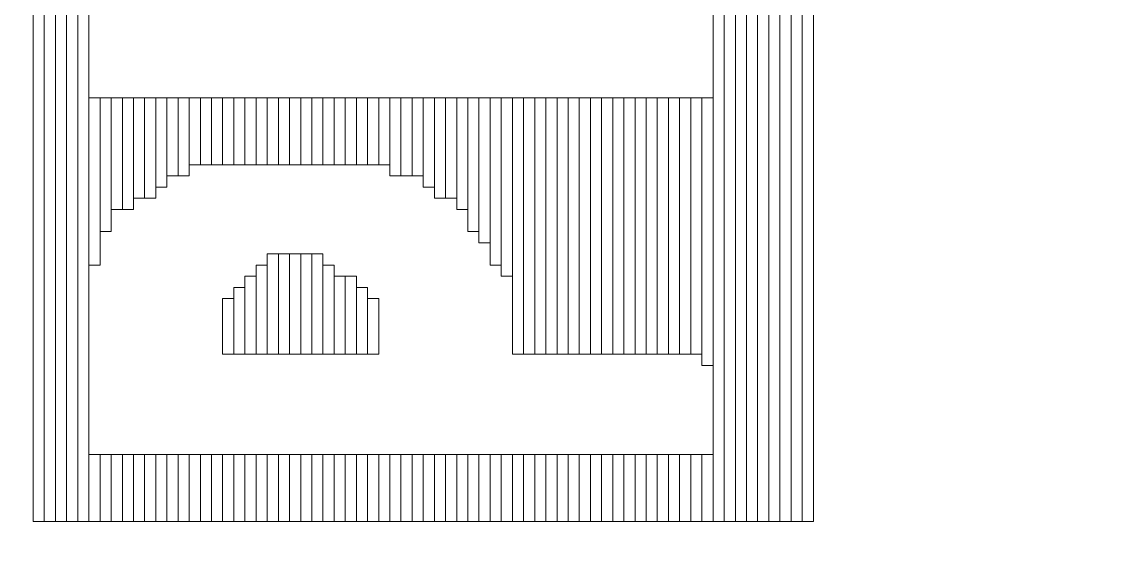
# Model space of a CAD drawing. Header units: millimetres. Extents: x -86 to 67, y -55 to 52.
# Drawn here: x 7.593 to 10.098, y -51.876 to -50.664 of the extents above; entities that cross this region are included whole.
import ezdxf

# ---------------------------------------------------------------- set-up
doc = ezdxf.new("R2010")
doc.units = ezdxf.units.MM
doc.header["$MEASUREMENT"] = 0
doc.layers.add('BG_OUTLINE', color=7, linetype='Continuous')
doc.layers.add('MA_PEN3', color=7, linetype='Continuous')

msp = doc.modelspace()

# ---------------------------------------------------------------- linework, layer by layer
at = {"layer": 'BG_OUTLINE', "color": 3, "lineweight": 9}
msp.add_open_spline([(-60.0926, 34.7331), (-60.0926, 34.7331), (63.7724, 34.7331), (63.7724, 34.7331), (63.7724, 34.7331), (64.585, 34.7336), (65.3646, 34.4113), (65.9396, 33.837), (65.9396, 33.837), (66.5146, 33.2627), (66.8379, 32.4797), (66.8384, 31.667), (66.8384, 31.667), (66.8384, 31.667), (66.8412, -52.28), (66.8412, -52.28), (66.8412, -52.28), (66.8412, -52.28), (66.8384, -52.1933), (66.8384, -52.1933), (66.8384, -52.1933), (66.8389, -53.006), (66.5166, -53.7856), (65.9424, -54.3606), (65.9424, -54.3606), (65.3681, -54.9356), (64.585, -55.2589), (63.7724, -55.2594), (63.7724, -55.2594), (63.7724, -55.2594), (-60.1869, -55.2594), (-60.1869, -55.2594), (-60.1869, -55.2594), (-60.1869, -55.2594), (-60.0853, -55.2518), (-60.0853, -55.2518), (-60.0853, -55.2518), (-60.8979, -55.2523), (-61.6775, -54.9299), (-62.2525, -54.3557), (-62.2525, -54.3557), (-62.8275, -53.7814), (-63.1508, -52.9984), (-63.1513, -52.1857), (-63.1513, -52.1857), (-63.1513, -52.1857), (-63.1587, 31.667), (-63.1587, 31.667), (-63.1587, 31.667), (-63.1592, 32.4797), (-62.8369, 33.2593), (-62.2626, 33.8343), (-62.2626, 33.8343), (-61.6883, 34.4093), (-60.9053, 34.7326), (-60.0926, 34.7331)], degree=3, knots=[0, 0, 0, 0, 0.071429, 0.071429, 0.071429, 0.071429, 0.142857, 0.142857, 0.142857, 0.142857, 0.214286, 0.214286, 0.214286, 0.214286, 0.285714, 0.285714, 0.285714, 0.285714, 0.357143, 0.357143, 0.357143, 0.357143, 0.428571, 0.428571, 0.428571, 0.428571, 0.5, 0.5, 0.5, 0.5, 0.571429, 0.571429, 0.571429, 0.571429, 0.642857, 0.642857, 0.642857, 0.642857, 0.714286, 0.714286, 0.714286, 0.714286, 0.785714, 0.785714, 0.785714, 0.785714, 0.857143, 0.857143, 0.857143, 0.857143, 0.928571, 0.928571, 0.928571, 0.928571, 1, 1, 1, 1], dxfattribs=at)
at = {"layer": 'MA_PEN3', "color": 5, "lineweight": 9}
for points in [[(7.6438, -51.8024), (7.6438, -51.8024), (7.6184, -51.8024), (7.6184, -51.8024), (7.6184, -51.8024), (7.6184, -51.8024), (7.6184, -46.7478), (7.6184, -46.7478), (7.6184, -46.7478), (7.6184, -46.7478), (7.6438, -46.7478), (7.6438, -46.7478), (7.6438, -46.7478), (7.6438, -46.7478), (7.6438, -51.8024), (7.6438, -51.8024)], [(7.6692, -51.8024), (7.6692, -51.8024), (7.6438, -51.8024), (7.6438, -51.8024), (7.6438, -51.8024), (7.6438, -51.8024), (7.6438, -46.7478), (7.6438, -46.7478), (7.6438, -46.7478), (7.6438, -46.7478), (7.6692, -46.7478), (7.6692, -46.7478), (7.6692, -46.7478), (7.6692, -46.7478), (7.6692, -51.8024), (7.6692, -51.8024)], [(7.6946, -51.8024), (7.6946, -51.8024), (7.6692, -51.8024), (7.6692, -51.8024), (7.6692, -51.8024), (7.6692, -51.8024), (7.6692, -46.7478), (7.6692, -46.7478), (7.6692, -46.7478), (7.6692, -46.7478), (7.6946, -46.7478), (7.6946, -46.7478), (7.6946, -46.7478), (7.6946, -46.7478), (7.6946, -51.8024), (7.6946, -51.8024)], [(7.72, -51.8024), (7.72, -51.8024), (7.6946, -51.8024), (7.6946, -51.8024), (7.6946, -51.8024), (7.6946, -51.8024), (7.6946, -46.7478), (7.6946, -46.7478), (7.6946, -46.7478), (7.6946, -46.7478), (7.72, -46.7478), (7.72, -46.7478), (7.72, -46.7478), (7.72, -46.7478), (7.72, -51.8024), (7.72, -51.8024)], [(9.1932, -51.8024), (9.1932, -51.8024), (9.1678, -51.8024), (9.1678, -51.8024), (9.1678, -51.8024), (9.1678, -51.8024), (9.1678, -46.7478), (9.1678, -46.7478), (9.1678, -46.7478), (9.1678, -46.7478), (9.1932, -46.7478), (9.1932, -46.7478), (9.1932, -46.7478), (9.1932, -46.7478), (9.1932, -51.8024), (9.1932, -51.8024)], [(9.2186, -51.8024), (9.2186, -51.8024), (9.1932, -51.8024), (9.1932, -51.8024), (9.1932, -51.8024), (9.1932, -51.8024), (9.1932, -46.7478), (9.1932, -46.7478), (9.1932, -46.7478), (9.1932, -46.7478), (9.2186, -46.7478), (9.2186, -46.7478), (9.2186, -46.7478), (9.2186, -46.7478), (9.2186, -51.8024), (9.2186, -51.8024)], [(9.244, -51.8024), (9.244, -51.8024), (9.2186, -51.8024), (9.2186, -51.8024), (9.2186, -51.8024), (9.2186, -51.8024), (9.2186, -46.7478), (9.2186, -46.7478), (9.2186, -46.7478), (9.2186, -46.7478), (9.244, -46.7478), (9.244, -46.7478), (9.244, -46.7478), (9.244, -46.7478), (9.244, -51.8024), (9.244, -51.8024)], [(9.2694, -51.8024), (9.2694, -51.8024), (9.244, -51.8024), (9.244, -51.8024), (9.244, -51.8024), (9.244, -51.8024), (9.244, -46.7478), (9.244, -46.7478), (9.244, -46.7478), (9.244, -46.7478), (9.2694, -46.7478), (9.2694, -46.7478), (9.2694, -46.7478), (9.2694, -46.7478), (9.2694, -51.8024), (9.2694, -51.8024)], [(9.2948, -51.8024), (9.2948, -51.8024), (9.2694, -51.8024), (9.2694, -51.8024), (9.2694, -51.8024), (9.2694, -51.8024), (9.2694, -46.7478), (9.2694, -46.7478), (9.2694, -46.7478), (9.2694, -46.7478), (9.2948, -46.7478), (9.2948, -46.7478), (9.2948, -46.7478), (9.2948, -46.7478), (9.2948, -51.8024), (9.2948, -51.8024)], [(9.3202, -51.8024), (9.3202, -51.8024), (9.2948, -51.8024), (9.2948, -51.8024), (9.2948, -51.8024), (9.2948, -51.8024), (9.2948, -46.7478), (9.2948, -46.7478), (9.2948, -46.7478), (9.2948, -46.7478), (9.3202, -46.7478), (9.3202, -46.7478), (9.3202, -46.7478), (9.3202, -46.7478), (9.3202, -51.8024), (9.3202, -51.8024)], [(9.3456, -51.8024), (9.3456, -51.8024), (9.3202, -51.8024), (9.3202, -51.8024), (9.3202, -51.8024), (9.3202, -51.8024), (9.3202, -46.7478), (9.3202, -46.7478), (9.3202, -46.7478), (9.3202, -46.7478), (9.3456, -46.7478), (9.3456, -46.7478), (9.3456, -46.7478), (9.3456, -46.7478), (9.3456, -51.8024), (9.3456, -51.8024)], [(9.371, -51.8024), (9.371, -51.8024), (9.3456, -51.8024), (9.3456, -51.8024), (9.3456, -51.8024), (9.3456, -51.8024), (9.3456, -46.7478), (9.3456, -46.7478), (9.3456, -46.7478), (9.3456, -46.7478), (9.371, -46.7478), (9.371, -46.7478), (9.371, -46.7478), (9.371, -46.7478), (9.371, -51.8024), (9.371, -51.8024)], [(9.3964, -51.8024), (9.3964, -51.8024), (9.371, -51.8024), (9.371, -51.8024), (9.371, -51.8024), (9.371, -51.8024), (9.371, -46.7478), (9.371, -46.7478), (9.371, -46.7478), (9.371, -46.7478), (9.3964, -46.7478), (9.3964, -46.7478), (9.3964, -46.7478), (9.3964, -46.7478), (9.3964, -51.8024), (9.3964, -51.8024)], [(7.7454, -51.8024), (7.7454, -51.8024), (7.72, -51.8024), (7.72, -51.8024), (7.72, -51.8024), (7.72, -51.8024), (7.72, -47.3066), (7.72, -47.3066), (7.72, -47.3066), (7.72, -47.3066), (7.7454, -47.3066), (7.7454, -47.3066), (7.7454, -47.3066), (7.7454, -47.3066), (7.7454, -51.8024), (7.7454, -51.8024)], [(7.7708, -51.2182), (7.7708, -51.2182), (7.7454, -51.2182), (7.7454, -51.2182), (7.7454, -51.2182), (7.7454, -51.2182), (7.7454, -50.8372), (7.7454, -50.8372), (7.7454, -50.8372), (7.7454, -50.8372), (7.7708, -50.8372), (7.7708, -50.8372), (7.7708, -50.8372), (7.7708, -50.8372), (7.7708, -51.2182), (7.7708, -51.2182)], [(7.7962, -51.142), (7.7962, -51.142), (7.7708, -51.142), (7.7708, -51.142), (7.7708, -51.142), (7.7708, -51.142), (7.7708, -50.8372), (7.7708, -50.8372), (7.7708, -50.8372), (7.7708, -50.8372), (7.7962, -50.8372), (7.7962, -50.8372), (7.7962, -50.8372), (7.7962, -50.8372), (7.7962, -51.142), (7.7962, -51.142)], [(7.8216, -51.0912), (7.8216, -51.0912), (7.7962, -51.0912), (7.7962, -51.0912), (7.7962, -51.0912), (7.7962, -51.0912), (7.7962, -50.8372), (7.7962, -50.8372), (7.7962, -50.8372), (7.7962, -50.8372), (7.8216, -50.8372), (7.8216, -50.8372), (7.8216, -50.8372), (7.8216, -50.8372), (7.8216, -51.0912), (7.8216, -51.0912)], [(7.847, -51.0912), (7.847, -51.0912), (7.8216, -51.0912), (7.8216, -51.0912), (7.8216, -51.0912), (7.8216, -51.0912), (7.8216, -50.8372), (7.8216, -50.8372), (7.8216, -50.8372), (7.8216, -50.8372), (7.847, -50.8372), (7.847, -50.8372), (7.847, -50.8372), (7.847, -50.8372), (7.847, -51.0912), (7.847, -51.0912)], [(7.8724, -51.0658), (7.8724, -51.0658), (7.847, -51.0658), (7.847, -51.0658), (7.847, -51.0658), (7.847, -51.0658), (7.847, -50.8372), (7.847, -50.8372), (7.847, -50.8372), (7.847, -50.8372), (7.8724, -50.8372), (7.8724, -50.8372), (7.8724, -50.8372), (7.8724, -50.8372), (7.8724, -51.0658), (7.8724, -51.0658)], [(7.8978, -51.0658), (7.8978, -51.0658), (7.8724, -51.0658), (7.8724, -51.0658), (7.8724, -51.0658), (7.8724, -51.0658), (7.8724, -50.8372), (7.8724, -50.8372), (7.8724, -50.8372), (7.8724, -50.8372), (7.8978, -50.8372), (7.8978, -50.8372), (7.8978, -50.8372), (7.8978, -50.8372), (7.8978, -51.0658), (7.8978, -51.0658)], [(7.9232, -51.0404), (7.9232, -51.0404), (7.8978, -51.0404), (7.8978, -51.0404), (7.8978, -51.0404), (7.8978, -51.0404), (7.8978, -50.8372), (7.8978, -50.8372), (7.8978, -50.8372), (7.8978, -50.8372), (7.9232, -50.8372), (7.9232, -50.8372), (7.9232, -50.8372), (7.9232, -50.8372), (7.9232, -51.0404), (7.9232, -51.0404)], [(7.9486, -51.015), (7.9486, -51.015), (7.9232, -51.015), (7.9232, -51.015), (7.9232, -51.015), (7.9232, -51.015), (7.9232, -50.8372), (7.9232, -50.8372), (7.9232, -50.8372), (7.9232, -50.8372), (7.9486, -50.8372), (7.9486, -50.8372), (7.9486, -50.8372), (7.9486, -50.8372), (7.9486, -51.015), (7.9486, -51.015)], [(7.974, -51.015), (7.974, -51.015), (7.9486, -51.015), (7.9486, -51.015), (7.9486, -51.015), (7.9486, -51.015), (7.9486, -50.8372), (7.9486, -50.8372), (7.9486, -50.8372), (7.9486, -50.8372), (7.974, -50.8372), (7.974, -50.8372), (7.974, -50.8372), (7.974, -50.8372), (7.974, -51.015), (7.974, -51.015)], [(7.9994, -50.9896), (7.9994, -50.9896), (7.974, -50.9896), (7.974, -50.9896), (7.974, -50.9896), (7.974, -50.9896), (7.974, -50.8372), (7.974, -50.8372), (7.974, -50.8372), (7.974, -50.8372), (7.9994, -50.8372), (7.9994, -50.8372), (7.9994, -50.8372), (7.9994, -50.8372), (7.9994, -50.9896), (7.9994, -50.9896)], [(8.0248, -50.9896), (8.0248, -50.9896), (7.9994, -50.9896), (7.9994, -50.9896), (7.9994, -50.9896), (7.9994, -50.9896), (7.9994, -50.8372), (7.9994, -50.8372), (7.9994, -50.8372), (7.9994, -50.8372), (8.0248, -50.8372), (8.0248, -50.8372), (8.0248, -50.8372), (8.0248, -50.8372), (8.0248, -50.9896), (8.0248, -50.9896)], [(8.0502, -50.9896), (8.0502, -50.9896), (8.0248, -50.9896), (8.0248, -50.9896), (8.0248, -50.9896), (8.0248, -50.9896), (8.0248, -50.8372), (8.0248, -50.8372), (8.0248, -50.8372), (8.0248, -50.8372), (8.0502, -50.8372), (8.0502, -50.8372), (8.0502, -50.8372), (8.0502, -50.8372), (8.0502, -50.9896), (8.0502, -50.9896)], [(8.0756, -50.9896), (8.0756, -50.9896), (8.0502, -50.9896), (8.0502, -50.9896), (8.0502, -50.9896), (8.0502, -50.9896), (8.0502, -50.8372), (8.0502, -50.8372), (8.0502, -50.8372), (8.0502, -50.8372), (8.0756, -50.8372), (8.0756, -50.8372), (8.0756, -50.8372), (8.0756, -50.8372), (8.0756, -50.9896), (8.0756, -50.9896)], [(8.101, -50.9896), (8.101, -50.9896), (8.0756, -50.9896), (8.0756, -50.9896), (8.0756, -50.9896), (8.0756, -50.9896), (8.0756, -50.8372), (8.0756, -50.8372), (8.0756, -50.8372), (8.0756, -50.8372), (8.101, -50.8372), (8.101, -50.8372), (8.101, -50.8372), (8.101, -50.8372), (8.101, -50.9896), (8.101, -50.9896)], [(8.1264, -50.9896), (8.1264, -50.9896), (8.101, -50.9896), (8.101, -50.9896), (8.101, -50.9896), (8.101, -50.9896), (8.101, -50.8372), (8.101, -50.8372), (8.101, -50.8372), (8.101, -50.8372), (8.1264, -50.8372), (8.1264, -50.8372), (8.1264, -50.8372), (8.1264, -50.8372), (8.1264, -50.9896), (8.1264, -50.9896)], [(8.1518, -50.9896), (8.1518, -50.9896), (8.1264, -50.9896), (8.1264, -50.9896), (8.1264, -50.9896), (8.1264, -50.9896), (8.1264, -50.8372), (8.1264, -50.8372), (8.1264, -50.8372), (8.1264, -50.8372), (8.1518, -50.8372), (8.1518, -50.8372), (8.1518, -50.8372), (8.1518, -50.8372), (8.1518, -50.9896), (8.1518, -50.9896)], [(8.1772, -50.9896), (8.1772, -50.9896), (8.1518, -50.9896), (8.1518, -50.9896), (8.1518, -50.9896), (8.1518, -50.9896), (8.1518, -50.8372), (8.1518, -50.8372), (8.1518, -50.8372), (8.1518, -50.8372), (8.1772, -50.8372), (8.1772, -50.8372), (8.1772, -50.8372), (8.1772, -50.8372), (8.1772, -50.9896), (8.1772, -50.9896)], [(8.2026, -50.9896), (8.2026, -50.9896), (8.1772, -50.9896), (8.1772, -50.9896), (8.1772, -50.9896), (8.1772, -50.9896), (8.1772, -50.8372), (8.1772, -50.8372), (8.1772, -50.8372), (8.1772, -50.8372), (8.2026, -50.8372), (8.2026, -50.8372), (8.2026, -50.8372), (8.2026, -50.8372), (8.2026, -50.9896), (8.2026, -50.9896)], [(8.228, -50.9896), (8.228, -50.9896), (8.2026, -50.9896), (8.2026, -50.9896), (8.2026, -50.9896), (8.2026, -50.9896), (8.2026, -50.8372), (8.2026, -50.8372), (8.2026, -50.8372), (8.2026, -50.8372), (8.228, -50.8372), (8.228, -50.8372), (8.228, -50.8372), (8.228, -50.8372), (8.228, -50.9896), (8.228, -50.9896)], [(8.2534, -50.9896), (8.2534, -50.9896), (8.228, -50.9896), (8.228, -50.9896), (8.228, -50.9896), (8.228, -50.9896), (8.228, -50.8372), (8.228, -50.8372), (8.228, -50.8372), (8.228, -50.8372), (8.2534, -50.8372), (8.2534, -50.8372), (8.2534, -50.8372), (8.2534, -50.8372), (8.2534, -50.9896), (8.2534, -50.9896)], [(8.2788, -50.9896), (8.2788, -50.9896), (8.2534, -50.9896), (8.2534, -50.9896), (8.2534, -50.9896), (8.2534, -50.9896), (8.2534, -50.8372), (8.2534, -50.8372), (8.2534, -50.8372), (8.2534, -50.8372), (8.2788, -50.8372), (8.2788, -50.8372), (8.2788, -50.8372), (8.2788, -50.8372), (8.2788, -50.9896), (8.2788, -50.9896)], [(8.3042, -50.9896), (8.3042, -50.9896), (8.2788, -50.9896), (8.2788, -50.9896), (8.2788, -50.9896), (8.2788, -50.9896), (8.2788, -50.8372), (8.2788, -50.8372), (8.2788, -50.8372), (8.2788, -50.8372), (8.3042, -50.8372), (8.3042, -50.8372), (8.3042, -50.8372), (8.3042, -50.8372), (8.3042, -50.9896), (8.3042, -50.9896)], [(8.3296, -50.9896), (8.3296, -50.9896), (8.3042, -50.9896), (8.3042, -50.9896), (8.3042, -50.9896), (8.3042, -50.9896), (8.3042, -50.8372), (8.3042, -50.8372), (8.3042, -50.8372), (8.3042, -50.8372), (8.3296, -50.8372), (8.3296, -50.8372), (8.3296, -50.8372), (8.3296, -50.8372), (8.3296, -50.9896), (8.3296, -50.9896)], [(8.355, -50.9896), (8.355, -50.9896), (8.3296, -50.9896), (8.3296, -50.9896), (8.3296, -50.9896), (8.3296, -50.9896), (8.3296, -50.8372), (8.3296, -50.8372), (8.3296, -50.8372), (8.3296, -50.8372), (8.355, -50.8372), (8.355, -50.8372), (8.355, -50.8372), (8.355, -50.8372), (8.355, -50.9896), (8.355, -50.9896)], [(8.3804, -50.9896), (8.3804, -50.9896), (8.355, -50.9896), (8.355, -50.9896), (8.355, -50.9896), (8.355, -50.9896), (8.355, -50.8372), (8.355, -50.8372), (8.355, -50.8372), (8.355, -50.8372), (8.3804, -50.8372), (8.3804, -50.8372), (8.3804, -50.8372), (8.3804, -50.8372), (8.3804, -50.9896), (8.3804, -50.9896)], [(8.4058, -50.9896), (8.4058, -50.9896), (8.3804, -50.9896), (8.3804, -50.9896), (8.3804, -50.9896), (8.3804, -50.9896), (8.3804, -50.8372), (8.3804, -50.8372), (8.3804, -50.8372), (8.3804, -50.8372), (8.4058, -50.8372), (8.4058, -50.8372), (8.4058, -50.8372), (8.4058, -50.8372), (8.4058, -50.9896), (8.4058, -50.9896)], [(8.4312, -50.9896), (8.4312, -50.9896), (8.4058, -50.9896), (8.4058, -50.9896), (8.4058, -50.9896), (8.4058, -50.9896), (8.4058, -50.8372), (8.4058, -50.8372), (8.4058, -50.8372), (8.4058, -50.8372), (8.4312, -50.8372), (8.4312, -50.8372), (8.4312, -50.8372), (8.4312, -50.8372), (8.4312, -50.9896), (8.4312, -50.9896)], [(8.4566, -51.015), (8.4566, -51.015), (8.4312, -51.015), (8.4312, -51.015), (8.4312, -51.015), (8.4312, -51.015), (8.4312, -50.8372), (8.4312, -50.8372), (8.4312, -50.8372), (8.4312, -50.8372), (8.4566, -50.8372), (8.4566, -50.8372), (8.4566, -50.8372), (8.4566, -50.8372), (8.4566, -51.015), (8.4566, -51.015)], [(8.482, -51.015), (8.482, -51.015), (8.4566, -51.015), (8.4566, -51.015), (8.4566, -51.015), (8.4566, -51.015), (8.4566, -50.8372), (8.4566, -50.8372), (8.4566, -50.8372), (8.4566, -50.8372), (8.482, -50.8372), (8.482, -50.8372), (8.482, -50.8372), (8.482, -50.8372), (8.482, -51.015), (8.482, -51.015)], [(8.5074, -51.015), (8.5074, -51.015), (8.482, -51.015), (8.482, -51.015), (8.482, -51.015), (8.482, -51.015), (8.482, -50.8372), (8.482, -50.8372), (8.482, -50.8372), (8.482, -50.8372), (8.5074, -50.8372), (8.5074, -50.8372), (8.5074, -50.8372), (8.5074, -50.8372), (8.5074, -51.015), (8.5074, -51.015)], [(8.5328, -51.0404), (8.5328, -51.0404), (8.5074, -51.0404), (8.5074, -51.0404), (8.5074, -51.0404), (8.5074, -51.0404), (8.5074, -50.8372), (8.5074, -50.8372), (8.5074, -50.8372), (8.5074, -50.8372), (8.5328, -50.8372), (8.5328, -50.8372), (8.5328, -50.8372), (8.5328, -50.8372), (8.5328, -51.0404), (8.5328, -51.0404)], [(8.5582, -51.0658), (8.5582, -51.0658), (8.5328, -51.0658), (8.5328, -51.0658), (8.5328, -51.0658), (8.5328, -51.0658), (8.5328, -50.8372), (8.5328, -50.8372), (8.5328, -50.8372), (8.5328, -50.8372), (8.5582, -50.8372), (8.5582, -50.8372), (8.5582, -50.8372), (8.5582, -50.8372), (8.5582, -51.0658), (8.5582, -51.0658)], [(8.5836, -51.0658), (8.5836, -51.0658), (8.5582, -51.0658), (8.5582, -51.0658), (8.5582, -51.0658), (8.5582, -51.0658), (8.5582, -50.8372), (8.5582, -50.8372), (8.5582, -50.8372), (8.5582, -50.8372), (8.5836, -50.8372), (8.5836, -50.8372), (8.5836, -50.8372), (8.5836, -50.8372), (8.5836, -51.0658), (8.5836, -51.0658)], [(8.609, -51.0912), (8.609, -51.0912), (8.5836, -51.0912), (8.5836, -51.0912), (8.5836, -51.0912), (8.5836, -51.0912), (8.5836, -50.8372), (8.5836, -50.8372), (8.5836, -50.8372), (8.5836, -50.8372), (8.609, -50.8372), (8.609, -50.8372), (8.609, -50.8372), (8.609, -50.8372), (8.609, -51.0912), (8.609, -51.0912)], [(8.6344, -51.142), (8.6344, -51.142), (8.609, -51.142), (8.609, -51.142), (8.609, -51.142), (8.609, -51.142), (8.609, -50.8372), (8.609, -50.8372), (8.609, -50.8372), (8.609, -50.8372), (8.6344, -50.8372), (8.6344, -50.8372), (8.6344, -50.8372), (8.6344, -50.8372), (8.6344, -51.142), (8.6344, -51.142)], [(8.6598, -51.1674), (8.6598, -51.1674), (8.6344, -51.1674), (8.6344, -51.1674), (8.6344, -51.1674), (8.6344, -51.1674), (8.6344, -50.8372), (8.6344, -50.8372), (8.6344, -50.8372), (8.6344, -50.8372), (8.6598, -50.8372), (8.6598, -50.8372), (8.6598, -50.8372), (8.6598, -50.8372), (8.6598, -51.1674), (8.6598, -51.1674)], [(8.6852, -51.2182), (8.6852, -51.2182), (8.6598, -51.2182), (8.6598, -51.2182), (8.6598, -51.2182), (8.6598, -51.2182), (8.6598, -50.8372), (8.6598, -50.8372), (8.6598, -50.8372), (8.6598, -50.8372), (8.6852, -50.8372), (8.6852, -50.8372), (8.6852, -50.8372), (8.6852, -50.8372), (8.6852, -51.2182), (8.6852, -51.2182)], [(8.7106, -51.2436), (8.7106, -51.2436), (8.6852, -51.2436), (8.6852, -51.2436), (8.6852, -51.2436), (8.6852, -51.2436), (8.6852, -50.8372), (8.6852, -50.8372), (8.6852, -50.8372), (8.6852, -50.8372), (8.7106, -50.8372), (8.7106, -50.8372), (8.7106, -50.8372), (8.7106, -50.8372), (8.7106, -51.2436), (8.7106, -51.2436)], [(8.736, -51.4214), (8.736, -51.4214), (8.7106, -51.4214), (8.7106, -51.4214), (8.7106, -51.4214), (8.7106, -51.4214), (8.7106, -50.8372), (8.7106, -50.8372), (8.7106, -50.8372), (8.7106, -50.8372), (8.736, -50.8372), (8.736, -50.8372), (8.736, -50.8372), (8.736, -50.8372), (8.736, -51.4214), (8.736, -51.4214)], [(8.7614, -51.4214), (8.7614, -51.4214), (8.736, -51.4214), (8.736, -51.4214), (8.736, -51.4214), (8.736, -51.4214), (8.736, -50.8372), (8.736, -50.8372), (8.736, -50.8372), (8.736, -50.8372), (8.7614, -50.8372), (8.7614, -50.8372), (8.7614, -50.8372), (8.7614, -50.8372), (8.7614, -51.4214), (8.7614, -51.4214)], [(8.7868, -51.4214), (8.7868, -51.4214), (8.7614, -51.4214), (8.7614, -51.4214), (8.7614, -51.4214), (8.7614, -51.4214), (8.7614, -50.8372), (8.7614, -50.8372), (8.7614, -50.8372), (8.7614, -50.8372), (8.7868, -50.8372), (8.7868, -50.8372), (8.7868, -50.8372), (8.7868, -50.8372), (8.7868, -51.4214), (8.7868, -51.4214)], [(8.8122, -51.4214), (8.8122, -51.4214), (8.7868, -51.4214), (8.7868, -51.4214), (8.7868, -51.4214), (8.7868, -51.4214), (8.7868, -50.8372), (8.7868, -50.8372), (8.7868, -50.8372), (8.7868, -50.8372), (8.8122, -50.8372), (8.8122, -50.8372), (8.8122, -50.8372), (8.8122, -50.8372), (8.8122, -51.4214), (8.8122, -51.4214)], [(8.8376, -51.4214), (8.8376, -51.4214), (8.8122, -51.4214), (8.8122, -51.4214), (8.8122, -51.4214), (8.8122, -51.4214), (8.8122, -50.8372), (8.8122, -50.8372), (8.8122, -50.8372), (8.8122, -50.8372), (8.8376, -50.8372), (8.8376, -50.8372), (8.8376, -50.8372), (8.8376, -50.8372), (8.8376, -51.4214), (8.8376, -51.4214)], [(8.863, -51.4214), (8.863, -51.4214), (8.8376, -51.4214), (8.8376, -51.4214), (8.8376, -51.4214), (8.8376, -51.4214), (8.8376, -50.8372), (8.8376, -50.8372), (8.8376, -50.8372), (8.8376, -50.8372), (8.863, -50.8372), (8.863, -50.8372), (8.863, -50.8372), (8.863, -50.8372), (8.863, -51.4214), (8.863, -51.4214)], [(8.8884, -51.4214), (8.8884, -51.4214), (8.863, -51.4214), (8.863, -51.4214), (8.863, -51.4214), (8.863, -51.4214), (8.863, -50.8372), (8.863, -50.8372), (8.863, -50.8372), (8.863, -50.8372), (8.8884, -50.8372), (8.8884, -50.8372), (8.8884, -50.8372), (8.8884, -50.8372), (8.8884, -51.4214), (8.8884, -51.4214)], [(8.9138, -51.4214), (8.9138, -51.4214), (8.8884, -51.4214), (8.8884, -51.4214), (8.8884, -51.4214), (8.8884, -51.4214), (8.8884, -50.8372), (8.8884, -50.8372), (8.8884, -50.8372), (8.8884, -50.8372), (8.9138, -50.8372), (8.9138, -50.8372), (8.9138, -50.8372), (8.9138, -50.8372), (8.9138, -51.4214), (8.9138, -51.4214)], [(8.9392, -51.4214), (8.9392, -51.4214), (8.9138, -51.4214), (8.9138, -51.4214), (8.9138, -51.4214), (8.9138, -51.4214), (8.9138, -50.8372), (8.9138, -50.8372), (8.9138, -50.8372), (8.9138, -50.8372), (8.9392, -50.8372), (8.9392, -50.8372), (8.9392, -50.8372), (8.9392, -50.8372), (8.9392, -51.4214), (8.9392, -51.4214)], [(8.9646, -51.4214), (8.9646, -51.4214), (8.9392, -51.4214), (8.9392, -51.4214), (8.9392, -51.4214), (8.9392, -51.4214), (8.9392, -50.8372), (8.9392, -50.8372), (8.9392, -50.8372), (8.9392, -50.8372), (8.9646, -50.8372), (8.9646, -50.8372), (8.9646, -50.8372), (8.9646, -50.8372), (8.9646, -51.4214), (8.9646, -51.4214)], [(8.99, -51.4214), (8.99, -51.4214), (8.9646, -51.4214), (8.9646, -51.4214), (8.9646, -51.4214), (8.9646, -51.4214), (8.9646, -50.8372), (8.9646, -50.8372), (8.9646, -50.8372), (8.9646, -50.8372), (8.99, -50.8372), (8.99, -50.8372), (8.99, -50.8372), (8.99, -50.8372), (8.99, -51.4214), (8.99, -51.4214)], [(9.0154, -51.4214), (9.0154, -51.4214), (8.99, -51.4214), (8.99, -51.4214), (8.99, -51.4214), (8.99, -51.4214), (8.99, -50.8372), (8.99, -50.8372), (8.99, -50.8372), (8.99, -50.8372), (9.0154, -50.8372), (9.0154, -50.8372), (9.0154, -50.8372), (9.0154, -50.8372), (9.0154, -51.4214), (9.0154, -51.4214)], [(9.0408, -51.4214), (9.0408, -51.4214), (9.0154, -51.4214), (9.0154, -51.4214), (9.0154, -51.4214), (9.0154, -51.4214), (9.0154, -50.8372), (9.0154, -50.8372), (9.0154, -50.8372), (9.0154, -50.8372), (9.0408, -50.8372), (9.0408, -50.8372), (9.0408, -50.8372), (9.0408, -50.8372), (9.0408, -51.4214), (9.0408, -51.4214)], [(9.0662, -51.4214), (9.0662, -51.4214), (9.0408, -51.4214), (9.0408, -51.4214), (9.0408, -51.4214), (9.0408, -51.4214), (9.0408, -50.8372), (9.0408, -50.8372), (9.0408, -50.8372), (9.0408, -50.8372), (9.0662, -50.8372), (9.0662, -50.8372), (9.0662, -50.8372), (9.0662, -50.8372), (9.0662, -51.4214), (9.0662, -51.4214)], [(9.0916, -51.4214), (9.0916, -51.4214), (9.0662, -51.4214), (9.0662, -51.4214), (9.0662, -51.4214), (9.0662, -51.4214), (9.0662, -50.8372), (9.0662, -50.8372), (9.0662, -50.8372), (9.0662, -50.8372), (9.0916, -50.8372), (9.0916, -50.8372), (9.0916, -50.8372), (9.0916, -50.8372), (9.0916, -51.4214), (9.0916, -51.4214)], [(9.117, -51.4214), (9.117, -51.4214), (9.0916, -51.4214), (9.0916, -51.4214), (9.0916, -51.4214), (9.0916, -51.4214), (9.0916, -50.8372), (9.0916, -50.8372), (9.0916, -50.8372), (9.0916, -50.8372), (9.117, -50.8372), (9.117, -50.8372), (9.117, -50.8372), (9.117, -50.8372), (9.117, -51.4214), (9.117, -51.4214)], [(9.1424, -51.4214), (9.1424, -51.4214), (9.117, -51.4214), (9.117, -51.4214), (9.117, -51.4214), (9.117, -51.4214), (9.117, -50.8372), (9.117, -50.8372), (9.117, -50.8372), (9.117, -50.8372), (9.1424, -50.8372), (9.1424, -50.8372), (9.1424, -50.8372), (9.1424, -50.8372), (9.1424, -51.4214), (9.1424, -51.4214)], [(9.1678, -51.4468), (9.1678, -51.4468), (9.1424, -51.4468), (9.1424, -51.4468), (9.1424, -51.4468), (9.1424, -51.4468), (9.1424, -50.8372), (9.1424, -50.8372), (9.1424, -50.8372), (9.1424, -50.8372), (9.1678, -50.8372), (9.1678, -50.8372), (9.1678, -50.8372), (9.1678, -50.8372), (9.1678, -51.4468), (9.1678, -51.4468)], [(8.1772, -51.4214), (8.1772, -51.4214), (8.1518, -51.4214), (8.1518, -51.4214), (8.1518, -51.4214), (8.1518, -51.4214), (8.1518, -51.1928), (8.1518, -51.1928), (8.1518, -51.1928), (8.1518, -51.1928), (8.1772, -51.1928), (8.1772, -51.1928), (8.1772, -51.1928), (8.1772, -51.1928), (8.1772, -51.4214), (8.1772, -51.4214)], [(8.2026, -51.4214), (8.2026, -51.4214), (8.1772, -51.4214), (8.1772, -51.4214), (8.1772, -51.4214), (8.1772, -51.4214), (8.1772, -51.1928), (8.1772, -51.1928), (8.1772, -51.1928), (8.1772, -51.1928), (8.2026, -51.1928), (8.2026, -51.1928), (8.2026, -51.1928), (8.2026, -51.1928), (8.2026, -51.4214), (8.2026, -51.4214)], [(8.228, -51.4214), (8.228, -51.4214), (8.2026, -51.4214), (8.2026, -51.4214), (8.2026, -51.4214), (8.2026, -51.4214), (8.2026, -51.1928), (8.2026, -51.1928), (8.2026, -51.1928), (8.2026, -51.1928), (8.228, -51.1928), (8.228, -51.1928), (8.228, -51.1928), (8.228, -51.1928), (8.228, -51.4214), (8.228, -51.4214)], [(8.2534, -51.4214), (8.2534, -51.4214), (8.228, -51.4214), (8.228, -51.4214), (8.228, -51.4214), (8.228, -51.4214), (8.228, -51.1928), (8.228, -51.1928), (8.228, -51.1928), (8.228, -51.1928), (8.2534, -51.1928), (8.2534, -51.1928), (8.2534, -51.1928), (8.2534, -51.1928), (8.2534, -51.4214), (8.2534, -51.4214)], [(8.2788, -51.4214), (8.2788, -51.4214), (8.2534, -51.4214), (8.2534, -51.4214), (8.2534, -51.4214), (8.2534, -51.4214), (8.2534, -51.1928), (8.2534, -51.1928), (8.2534, -51.1928), (8.2534, -51.1928), (8.2788, -51.1928), (8.2788, -51.1928), (8.2788, -51.1928), (8.2788, -51.1928), (8.2788, -51.4214), (8.2788, -51.4214)], [(8.1518, -51.4214), (8.1518, -51.4214), (8.1264, -51.4214), (8.1264, -51.4214), (8.1264, -51.4214), (8.1264, -51.4214), (8.1264, -51.2182), (8.1264, -51.2182), (8.1264, -51.2182), (8.1264, -51.2182), (8.1518, -51.2182), (8.1518, -51.2182), (8.1518, -51.2182), (8.1518, -51.2182), (8.1518, -51.4214), (8.1518, -51.4214)], [(8.3042, -51.4214), (8.3042, -51.4214), (8.2788, -51.4214), (8.2788, -51.4214), (8.2788, -51.4214), (8.2788, -51.4214), (8.2788, -51.2182), (8.2788, -51.2182), (8.2788, -51.2182), (8.2788, -51.2182), (8.3042, -51.2182), (8.3042, -51.2182), (8.3042, -51.2182), (8.3042, -51.2182), (8.3042, -51.4214), (8.3042, -51.4214)], [(8.1264, -51.4214), (8.1264, -51.4214), (8.101, -51.4214), (8.101, -51.4214), (8.101, -51.4214), (8.101, -51.4214), (8.101, -51.2436), (8.101, -51.2436), (8.101, -51.2436), (8.101, -51.2436), (8.1264, -51.2436), (8.1264, -51.2436), (8.1264, -51.2436), (8.1264, -51.2436), (8.1264, -51.4214), (8.1264, -51.4214)], [(8.3296, -51.4214), (8.3296, -51.4214), (8.3042, -51.4214), (8.3042, -51.4214), (8.3042, -51.4214), (8.3042, -51.4214), (8.3042, -51.2436), (8.3042, -51.2436), (8.3042, -51.2436), (8.3042, -51.2436), (8.3296, -51.2436), (8.3296, -51.2436), (8.3296, -51.2436), (8.3296, -51.2436), (8.3296, -51.4214), (8.3296, -51.4214)], [(8.355, -51.4214), (8.355, -51.4214), (8.3296, -51.4214), (8.3296, -51.4214), (8.3296, -51.4214), (8.3296, -51.4214), (8.3296, -51.2436), (8.3296, -51.2436), (8.3296, -51.2436), (8.3296, -51.2436), (8.355, -51.2436), (8.355, -51.2436), (8.355, -51.2436), (8.355, -51.2436), (8.355, -51.4214), (8.355, -51.4214)], [(8.101, -51.4214), (8.101, -51.4214), (8.0756, -51.4214), (8.0756, -51.4214), (8.0756, -51.4214), (8.0756, -51.4214), (8.0756, -51.269), (8.0756, -51.269), (8.0756, -51.269), (8.0756, -51.269), (8.101, -51.269), (8.101, -51.269), (8.101, -51.269), (8.101, -51.269), (8.101, -51.4214), (8.101, -51.4214)], [(8.3804, -51.4214), (8.3804, -51.4214), (8.355, -51.4214), (8.355, -51.4214), (8.355, -51.4214), (8.355, -51.4214), (8.355, -51.269), (8.355, -51.269), (8.355, -51.269), (8.355, -51.269), (8.3804, -51.269), (8.3804, -51.269), (8.3804, -51.269), (8.3804, -51.269), (8.3804, -51.4214), (8.3804, -51.4214)], [(8.0756, -51.4214), (8.0756, -51.4214), (8.0502, -51.4214), (8.0502, -51.4214), (8.0502, -51.4214), (8.0502, -51.4214), (8.0502, -51.2944), (8.0502, -51.2944), (8.0502, -51.2944), (8.0502, -51.2944), (8.0756, -51.2944), (8.0756, -51.2944), (8.0756, -51.2944), (8.0756, -51.2944), (8.0756, -51.4214), (8.0756, -51.4214)], [(8.4058, -51.4214), (8.4058, -51.4214), (8.3804, -51.4214), (8.3804, -51.4214), (8.3804, -51.4214), (8.3804, -51.4214), (8.3804, -51.2944), (8.3804, -51.2944), (8.3804, -51.2944), (8.3804, -51.2944), (8.4058, -51.2944), (8.4058, -51.2944), (8.4058, -51.2944), (8.4058, -51.2944), (8.4058, -51.4214), (8.4058, -51.4214)], [(7.7708, -51.8024), (7.7708, -51.8024), (7.7454, -51.8024), (7.7454, -51.8024), (7.7454, -51.8024), (7.7454, -51.8024), (7.7454, -51.65), (7.7454, -51.65), (7.7454, -51.65), (7.7454, -51.65), (7.7708, -51.65), (7.7708, -51.65), (7.7708, -51.65), (7.7708, -51.65), (7.7708, -51.8024), (7.7708, -51.8024)], [(7.7962, -51.8024), (7.7962, -51.8024), (7.7708, -51.8024), (7.7708, -51.8024), (7.7708, -51.8024), (7.7708, -51.8024), (7.7708, -51.65), (7.7708, -51.65), (7.7708, -51.65), (7.7708, -51.65), (7.7962, -51.65), (7.7962, -51.65), (7.7962, -51.65), (7.7962, -51.65), (7.7962, -51.8024), (7.7962, -51.8024)], [(7.8216, -51.8024), (7.8216, -51.8024), (7.7962, -51.8024), (7.7962, -51.8024), (7.7962, -51.8024), (7.7962, -51.8024), (7.7962, -51.65), (7.7962, -51.65), (7.7962, -51.65), (7.7962, -51.65), (7.8216, -51.65), (7.8216, -51.65), (7.8216, -51.65), (7.8216, -51.65), (7.8216, -51.8024), (7.8216, -51.8024)], [(7.847, -51.8024), (7.847, -51.8024), (7.8216, -51.8024), (7.8216, -51.8024), (7.8216, -51.8024), (7.8216, -51.8024), (7.8216, -51.65), (7.8216, -51.65), (7.8216, -51.65), (7.8216, -51.65), (7.847, -51.65), (7.847, -51.65), (7.847, -51.65), (7.847, -51.65), (7.847, -51.8024), (7.847, -51.8024)], [(7.8724, -51.8024), (7.8724, -51.8024), (7.847, -51.8024), (7.847, -51.8024), (7.847, -51.8024), (7.847, -51.8024), (7.847, -51.65), (7.847, -51.65), (7.847, -51.65), (7.847, -51.65), (7.8724, -51.65), (7.8724, -51.65), (7.8724, -51.65), (7.8724, -51.65), (7.8724, -51.8024), (7.8724, -51.8024)], [(7.8978, -51.8024), (7.8978, -51.8024), (7.8724, -51.8024), (7.8724, -51.8024), (7.8724, -51.8024), (7.8724, -51.8024), (7.8724, -51.65), (7.8724, -51.65), (7.8724, -51.65), (7.8724, -51.65), (7.8978, -51.65), (7.8978, -51.65), (7.8978, -51.65), (7.8978, -51.65), (7.8978, -51.8024), (7.8978, -51.8024)], [(7.9232, -51.8024), (7.9232, -51.8024), (7.8978, -51.8024), (7.8978, -51.8024), (7.8978, -51.8024), (7.8978, -51.8024), (7.8978, -51.65), (7.8978, -51.65), (7.8978, -51.65), (7.8978, -51.65), (7.9232, -51.65), (7.9232, -51.65), (7.9232, -51.65), (7.9232, -51.65), (7.9232, -51.8024), (7.9232, -51.8024)], [(7.9486, -51.8024), (7.9486, -51.8024), (7.9232, -51.8024), (7.9232, -51.8024), (7.9232, -51.8024), (7.9232, -51.8024), (7.9232, -51.65), (7.9232, -51.65), (7.9232, -51.65), (7.9232, -51.65), (7.9486, -51.65), (7.9486, -51.65), (7.9486, -51.65), (7.9486, -51.65), (7.9486, -51.8024), (7.9486, -51.8024)], [(7.974, -51.8024), (7.974, -51.8024), (7.9486, -51.8024), (7.9486, -51.8024), (7.9486, -51.8024), (7.9486, -51.8024), (7.9486, -51.65), (7.9486, -51.65), (7.9486, -51.65), (7.9486, -51.65), (7.974, -51.65), (7.974, -51.65), (7.974, -51.65), (7.974, -51.65), (7.974, -51.8024), (7.974, -51.8024)], [(7.9994, -51.8024), (7.9994, -51.8024), (7.974, -51.8024), (7.974, -51.8024), (7.974, -51.8024), (7.974, -51.8024), (7.974, -51.65), (7.974, -51.65), (7.974, -51.65), (7.974, -51.65), (7.9994, -51.65), (7.9994, -51.65), (7.9994, -51.65), (7.9994, -51.65), (7.9994, -51.8024), (7.9994, -51.8024)], [(8.0248, -51.8024), (8.0248, -51.8024), (7.9994, -51.8024), (7.9994, -51.8024), (7.9994, -51.8024), (7.9994, -51.8024), (7.9994, -51.65), (7.9994, -51.65), (7.9994, -51.65), (7.9994, -51.65), (8.0248, -51.65), (8.0248, -51.65), (8.0248, -51.65), (8.0248, -51.65), (8.0248, -51.8024), (8.0248, -51.8024)], [(8.0502, -51.8024), (8.0502, -51.8024), (8.0248, -51.8024), (8.0248, -51.8024), (8.0248, -51.8024), (8.0248, -51.8024), (8.0248, -51.65), (8.0248, -51.65), (8.0248, -51.65), (8.0248, -51.65), (8.0502, -51.65), (8.0502, -51.65), (8.0502, -51.65), (8.0502, -51.65), (8.0502, -51.8024), (8.0502, -51.8024)], [(8.0756, -51.8024), (8.0756, -51.8024), (8.0502, -51.8024), (8.0502, -51.8024), (8.0502, -51.8024), (8.0502, -51.8024), (8.0502, -51.65), (8.0502, -51.65), (8.0502, -51.65), (8.0502, -51.65), (8.0756, -51.65), (8.0756, -51.65), (8.0756, -51.65), (8.0756, -51.65), (8.0756, -51.8024), (8.0756, -51.8024)], [(8.101, -51.8024), (8.101, -51.8024), (8.0756, -51.8024), (8.0756, -51.8024), (8.0756, -51.8024), (8.0756, -51.8024), (8.0756, -51.65), (8.0756, -51.65), (8.0756, -51.65), (8.0756, -51.65), (8.101, -51.65), (8.101, -51.65), (8.101, -51.65), (8.101, -51.65), (8.101, -51.8024), (8.101, -51.8024)], [(8.1264, -51.8024), (8.1264, -51.8024), (8.101, -51.8024), (8.101, -51.8024), (8.101, -51.8024), (8.101, -51.8024), (8.101, -51.65), (8.101, -51.65), (8.101, -51.65), (8.101, -51.65), (8.1264, -51.65), (8.1264, -51.65), (8.1264, -51.65), (8.1264, -51.65), (8.1264, -51.8024), (8.1264, -51.8024)], [(8.1518, -51.8024), (8.1518, -51.8024), (8.1264, -51.8024), (8.1264, -51.8024), (8.1264, -51.8024), (8.1264, -51.8024), (8.1264, -51.65), (8.1264, -51.65), (8.1264, -51.65), (8.1264, -51.65), (8.1518, -51.65), (8.1518, -51.65), (8.1518, -51.65), (8.1518, -51.65), (8.1518, -51.8024), (8.1518, -51.8024)], [(8.1772, -51.8024), (8.1772, -51.8024), (8.1518, -51.8024), (8.1518, -51.8024), (8.1518, -51.8024), (8.1518, -51.8024), (8.1518, -51.65), (8.1518, -51.65), (8.1518, -51.65), (8.1518, -51.65), (8.1772, -51.65), (8.1772, -51.65), (8.1772, -51.65), (8.1772, -51.65), (8.1772, -51.8024), (8.1772, -51.8024)], [(8.2026, -51.8024), (8.2026, -51.8024), (8.1772, -51.8024), (8.1772, -51.8024), (8.1772, -51.8024), (8.1772, -51.8024), (8.1772, -51.65), (8.1772, -51.65), (8.1772, -51.65), (8.1772, -51.65), (8.2026, -51.65), (8.2026, -51.65), (8.2026, -51.65), (8.2026, -51.65), (8.2026, -51.8024), (8.2026, -51.8024)], [(8.228, -51.8024), (8.228, -51.8024), (8.2026, -51.8024), (8.2026, -51.8024), (8.2026, -51.8024), (8.2026, -51.8024), (8.2026, -51.65), (8.2026, -51.65), (8.2026, -51.65), (8.2026, -51.65), (8.228, -51.65), (8.228, -51.65), (8.228, -51.65), (8.228, -51.65), (8.228, -51.8024), (8.228, -51.8024)], [(8.2534, -51.8024), (8.2534, -51.8024), (8.228, -51.8024), (8.228, -51.8024), (8.228, -51.8024), (8.228, -51.8024), (8.228, -51.65), (8.228, -51.65), (8.228, -51.65), (8.228, -51.65), (8.2534, -51.65), (8.2534, -51.65), (8.2534, -51.65), (8.2534, -51.65), (8.2534, -51.8024), (8.2534, -51.8024)], [(8.2788, -51.8024), (8.2788, -51.8024), (8.2534, -51.8024), (8.2534, -51.8024), (8.2534, -51.8024), (8.2534, -51.8024), (8.2534, -51.65), (8.2534, -51.65), (8.2534, -51.65), (8.2534, -51.65), (8.2788, -51.65), (8.2788, -51.65), (8.2788, -51.65), (8.2788, -51.65), (8.2788, -51.8024), (8.2788, -51.8024)], [(8.3042, -51.8024), (8.3042, -51.8024), (8.2788, -51.8024), (8.2788, -51.8024), (8.2788, -51.8024), (8.2788, -51.8024), (8.2788, -51.65), (8.2788, -51.65), (8.2788, -51.65), (8.2788, -51.65), (8.3042, -51.65), (8.3042, -51.65), (8.3042, -51.65), (8.3042, -51.65), (8.3042, -51.8024), (8.3042, -51.8024)], [(8.3296, -51.8024), (8.3296, -51.8024), (8.3042, -51.8024), (8.3042, -51.8024), (8.3042, -51.8024), (8.3042, -51.8024), (8.3042, -51.65), (8.3042, -51.65), (8.3042, -51.65), (8.3042, -51.65), (8.3296, -51.65), (8.3296, -51.65), (8.3296, -51.65), (8.3296, -51.65), (8.3296, -51.8024), (8.3296, -51.8024)], [(8.355, -51.8024), (8.355, -51.8024), (8.3296, -51.8024), (8.3296, -51.8024), (8.3296, -51.8024), (8.3296, -51.8024), (8.3296, -51.65), (8.3296, -51.65), (8.3296, -51.65), (8.3296, -51.65), (8.355, -51.65), (8.355, -51.65), (8.355, -51.65), (8.355, -51.65), (8.355, -51.8024), (8.355, -51.8024)], [(8.3804, -51.8024), (8.3804, -51.8024), (8.355, -51.8024), (8.355, -51.8024), (8.355, -51.8024), (8.355, -51.8024), (8.355, -51.65), (8.355, -51.65), (8.355, -51.65), (8.355, -51.65), (8.3804, -51.65), (8.3804, -51.65), (8.3804, -51.65), (8.3804, -51.65), (8.3804, -51.8024), (8.3804, -51.8024)], [(8.4058, -51.8024), (8.4058, -51.8024), (8.3804, -51.8024), (8.3804, -51.8024), (8.3804, -51.8024), (8.3804, -51.8024), (8.3804, -51.65), (8.3804, -51.65), (8.3804, -51.65), (8.3804, -51.65), (8.4058, -51.65), (8.4058, -51.65), (8.4058, -51.65), (8.4058, -51.65), (8.4058, -51.8024), (8.4058, -51.8024)], [(8.4312, -51.8024), (8.4312, -51.8024), (8.4058, -51.8024), (8.4058, -51.8024), (8.4058, -51.8024), (8.4058, -51.8024), (8.4058, -51.65), (8.4058, -51.65), (8.4058, -51.65), (8.4058, -51.65), (8.4312, -51.65), (8.4312, -51.65), (8.4312, -51.65), (8.4312, -51.65), (8.4312, -51.8024), (8.4312, -51.8024)], [(8.4566, -51.8024), (8.4566, -51.8024), (8.4312, -51.8024), (8.4312, -51.8024), (8.4312, -51.8024), (8.4312, -51.8024), (8.4312, -51.65), (8.4312, -51.65), (8.4312, -51.65), (8.4312, -51.65), (8.4566, -51.65), (8.4566, -51.65), (8.4566, -51.65), (8.4566, -51.65), (8.4566, -51.8024), (8.4566, -51.8024)], [(8.482, -51.8024), (8.482, -51.8024), (8.4566, -51.8024), (8.4566, -51.8024), (8.4566, -51.8024), (8.4566, -51.8024), (8.4566, -51.65), (8.4566, -51.65), (8.4566, -51.65), (8.4566, -51.65), (8.482, -51.65), (8.482, -51.65), (8.482, -51.65), (8.482, -51.65), (8.482, -51.8024), (8.482, -51.8024)], [(8.5074, -51.8024), (8.5074, -51.8024), (8.482, -51.8024), (8.482, -51.8024), (8.482, -51.8024), (8.482, -51.8024), (8.482, -51.65), (8.482, -51.65), (8.482, -51.65), (8.482, -51.65), (8.5074, -51.65), (8.5074, -51.65), (8.5074, -51.65), (8.5074, -51.65), (8.5074, -51.8024), (8.5074, -51.8024)], [(8.5328, -51.8024), (8.5328, -51.8024), (8.5074, -51.8024), (8.5074, -51.8024), (8.5074, -51.8024), (8.5074, -51.8024), (8.5074, -51.65), (8.5074, -51.65), (8.5074, -51.65), (8.5074, -51.65), (8.5328, -51.65), (8.5328, -51.65), (8.5328, -51.65), (8.5328, -51.65), (8.5328, -51.8024), (8.5328, -51.8024)], [(8.5582, -51.8024), (8.5582, -51.8024), (8.5328, -51.8024), (8.5328, -51.8024), (8.5328, -51.8024), (8.5328, -51.8024), (8.5328, -51.65), (8.5328, -51.65), (8.5328, -51.65), (8.5328, -51.65), (8.5582, -51.65), (8.5582, -51.65), (8.5582, -51.65), (8.5582, -51.65), (8.5582, -51.8024), (8.5582, -51.8024)], [(8.5836, -51.8024), (8.5836, -51.8024), (8.5582, -51.8024), (8.5582, -51.8024), (8.5582, -51.8024), (8.5582, -51.8024), (8.5582, -51.65), (8.5582, -51.65), (8.5582, -51.65), (8.5582, -51.65), (8.5836, -51.65), (8.5836, -51.65), (8.5836, -51.65), (8.5836, -51.65), (8.5836, -51.8024), (8.5836, -51.8024)], [(8.609, -51.8024), (8.609, -51.8024), (8.5836, -51.8024), (8.5836, -51.8024), (8.5836, -51.8024), (8.5836, -51.8024), (8.5836, -51.65), (8.5836, -51.65), (8.5836, -51.65), (8.5836, -51.65), (8.609, -51.65), (8.609, -51.65), (8.609, -51.65), (8.609, -51.65), (8.609, -51.8024), (8.609, -51.8024)], [(8.6344, -51.8024), (8.6344, -51.8024), (8.609, -51.8024), (8.609, -51.8024), (8.609, -51.8024), (8.609, -51.8024), (8.609, -51.65), (8.609, -51.65), (8.609, -51.65), (8.609, -51.65), (8.6344, -51.65), (8.6344, -51.65), (8.6344, -51.65), (8.6344, -51.65), (8.6344, -51.8024), (8.6344, -51.8024)], [(8.6598, -51.8024), (8.6598, -51.8024), (8.6344, -51.8024), (8.6344, -51.8024), (8.6344, -51.8024), (8.6344, -51.8024), (8.6344, -51.65), (8.6344, -51.65), (8.6344, -51.65), (8.6344, -51.65), (8.6598, -51.65), (8.6598, -51.65), (8.6598, -51.65), (8.6598, -51.65), (8.6598, -51.8024), (8.6598, -51.8024)], [(8.6852, -51.8024), (8.6852, -51.8024), (8.6598, -51.8024), (8.6598, -51.8024), (8.6598, -51.8024), (8.6598, -51.8024), (8.6598, -51.65), (8.6598, -51.65), (8.6598, -51.65), (8.6598, -51.65), (8.6852, -51.65), (8.6852, -51.65), (8.6852, -51.65), (8.6852, -51.65), (8.6852, -51.8024), (8.6852, -51.8024)], [(8.7106, -51.8024), (8.7106, -51.8024), (8.6852, -51.8024), (8.6852, -51.8024), (8.6852, -51.8024), (8.6852, -51.8024), (8.6852, -51.65), (8.6852, -51.65), (8.6852, -51.65), (8.6852, -51.65), (8.7106, -51.65), (8.7106, -51.65), (8.7106, -51.65), (8.7106, -51.65), (8.7106, -51.8024), (8.7106, -51.8024)], [(8.736, -51.8024), (8.736, -51.8024), (8.7106, -51.8024), (8.7106, -51.8024), (8.7106, -51.8024), (8.7106, -51.8024), (8.7106, -51.65), (8.7106, -51.65), (8.7106, -51.65), (8.7106, -51.65), (8.736, -51.65), (8.736, -51.65), (8.736, -51.65), (8.736, -51.65), (8.736, -51.8024), (8.736, -51.8024)], [(8.7614, -51.8024), (8.7614, -51.8024), (8.736, -51.8024), (8.736, -51.8024), (8.736, -51.8024), (8.736, -51.8024), (8.736, -51.65), (8.736, -51.65), (8.736, -51.65), (8.736, -51.65), (8.7614, -51.65), (8.7614, -51.65), (8.7614, -51.65), (8.7614, -51.65), (8.7614, -51.8024), (8.7614, -51.8024)], [(8.7868, -51.8024), (8.7868, -51.8024), (8.7614, -51.8024), (8.7614, -51.8024), (8.7614, -51.8024), (8.7614, -51.8024), (8.7614, -51.65), (8.7614, -51.65), (8.7614, -51.65), (8.7614, -51.65), (8.7868, -51.65), (8.7868, -51.65), (8.7868, -51.65), (8.7868, -51.65), (8.7868, -51.8024), (8.7868, -51.8024)], [(8.8122, -51.8024), (8.8122, -51.8024), (8.7868, -51.8024), (8.7868, -51.8024), (8.7868, -51.8024), (8.7868, -51.8024), (8.7868, -51.65), (8.7868, -51.65), (8.7868, -51.65), (8.7868, -51.65), (8.8122, -51.65), (8.8122, -51.65), (8.8122, -51.65), (8.8122, -51.65), (8.8122, -51.8024), (8.8122, -51.8024)], [(8.8376, -51.8024), (8.8376, -51.8024), (8.8122, -51.8024), (8.8122, -51.8024), (8.8122, -51.8024), (8.8122, -51.8024), (8.8122, -51.65), (8.8122, -51.65), (8.8122, -51.65), (8.8122, -51.65), (8.8376, -51.65), (8.8376, -51.65), (8.8376, -51.65), (8.8376, -51.65), (8.8376, -51.8024), (8.8376, -51.8024)], [(8.863, -51.8024), (8.863, -51.8024), (8.8376, -51.8024), (8.8376, -51.8024), (8.8376, -51.8024), (8.8376, -51.8024), (8.8376, -51.65), (8.8376, -51.65), (8.8376, -51.65), (8.8376, -51.65), (8.863, -51.65), (8.863, -51.65), (8.863, -51.65), (8.863, -51.65), (8.863, -51.8024), (8.863, -51.8024)], [(8.8884, -51.8024), (8.8884, -51.8024), (8.863, -51.8024), (8.863, -51.8024), (8.863, -51.8024), (8.863, -51.8024), (8.863, -51.65), (8.863, -51.65), (8.863, -51.65), (8.863, -51.65), (8.8884, -51.65), (8.8884, -51.65), (8.8884, -51.65), (8.8884, -51.65), (8.8884, -51.8024), (8.8884, -51.8024)], [(8.9138, -51.8024), (8.9138, -51.8024), (8.8884, -51.8024), (8.8884, -51.8024), (8.8884, -51.8024), (8.8884, -51.8024), (8.8884, -51.65), (8.8884, -51.65), (8.8884, -51.65), (8.8884, -51.65), (8.9138, -51.65), (8.9138, -51.65), (8.9138, -51.65), (8.9138, -51.65), (8.9138, -51.8024), (8.9138, -51.8024)], [(8.9392, -51.8024), (8.9392, -51.8024), (8.9138, -51.8024), (8.9138, -51.8024), (8.9138, -51.8024), (8.9138, -51.8024), (8.9138, -51.65), (8.9138, -51.65), (8.9138, -51.65), (8.9138, -51.65), (8.9392, -51.65), (8.9392, -51.65), (8.9392, -51.65), (8.9392, -51.65), (8.9392, -51.8024), (8.9392, -51.8024)], [(8.9646, -51.8024), (8.9646, -51.8024), (8.9392, -51.8024), (8.9392, -51.8024), (8.9392, -51.8024), (8.9392, -51.8024), (8.9392, -51.65), (8.9392, -51.65), (8.9392, -51.65), (8.9392, -51.65), (8.9646, -51.65), (8.9646, -51.65), (8.9646, -51.65), (8.9646, -51.65), (8.9646, -51.8024), (8.9646, -51.8024)], [(8.99, -51.8024), (8.99, -51.8024), (8.9646, -51.8024), (8.9646, -51.8024), (8.9646, -51.8024), (8.9646, -51.8024), (8.9646, -51.65), (8.9646, -51.65), (8.9646, -51.65), (8.9646, -51.65), (8.99, -51.65), (8.99, -51.65), (8.99, -51.65), (8.99, -51.65), (8.99, -51.8024), (8.99, -51.8024)], [(9.0154, -51.8024), (9.0154, -51.8024), (8.99, -51.8024), (8.99, -51.8024), (8.99, -51.8024), (8.99, -51.8024), (8.99, -51.65), (8.99, -51.65), (8.99, -51.65), (8.99, -51.65), (9.0154, -51.65), (9.0154, -51.65), (9.0154, -51.65), (9.0154, -51.65), (9.0154, -51.8024), (9.0154, -51.8024)], [(9.0408, -51.8024), (9.0408, -51.8024), (9.0154, -51.8024), (9.0154, -51.8024), (9.0154, -51.8024), (9.0154, -51.8024), (9.0154, -51.65), (9.0154, -51.65), (9.0154, -51.65), (9.0154, -51.65), (9.0408, -51.65), (9.0408, -51.65), (9.0408, -51.65), (9.0408, -51.65), (9.0408, -51.8024), (9.0408, -51.8024)], [(9.0662, -51.8024), (9.0662, -51.8024), (9.0408, -51.8024), (9.0408, -51.8024), (9.0408, -51.8024), (9.0408, -51.8024), (9.0408, -51.65), (9.0408, -51.65), (9.0408, -51.65), (9.0408, -51.65), (9.0662, -51.65), (9.0662, -51.65), (9.0662, -51.65), (9.0662, -51.65), (9.0662, -51.8024), (9.0662, -51.8024)], [(9.0916, -51.8024), (9.0916, -51.8024), (9.0662, -51.8024), (9.0662, -51.8024), (9.0662, -51.8024), (9.0662, -51.8024), (9.0662, -51.65), (9.0662, -51.65), (9.0662, -51.65), (9.0662, -51.65), (9.0916, -51.65), (9.0916, -51.65), (9.0916, -51.65), (9.0916, -51.65), (9.0916, -51.8024), (9.0916, -51.8024)], [(9.117, -51.8024), (9.117, -51.8024), (9.0916, -51.8024), (9.0916, -51.8024), (9.0916, -51.8024), (9.0916, -51.8024), (9.0916, -51.65), (9.0916, -51.65), (9.0916, -51.65), (9.0916, -51.65), (9.117, -51.65), (9.117, -51.65), (9.117, -51.65), (9.117, -51.65), (9.117, -51.8024), (9.117, -51.8024)], [(9.1424, -51.8024), (9.1424, -51.8024), (9.117, -51.8024), (9.117, -51.8024), (9.117, -51.8024), (9.117, -51.8024), (9.117, -51.65), (9.117, -51.65), (9.117, -51.65), (9.117, -51.65), (9.1424, -51.65), (9.1424, -51.65), (9.1424, -51.65), (9.1424, -51.65), (9.1424, -51.8024), (9.1424, -51.8024)], [(9.1678, -51.8024), (9.1678, -51.8024), (9.1424, -51.8024), (9.1424, -51.8024), (9.1424, -51.8024), (9.1424, -51.8024), (9.1424, -51.65), (9.1424, -51.65), (9.1424, -51.65), (9.1424, -51.65), (9.1678, -51.65), (9.1678, -51.65), (9.1678, -51.65), (9.1678, -51.65), (9.1678, -51.8024), (9.1678, -51.8024)]]:
    msp.add_open_spline(points, degree=3, knots=[0, 0, 0, 0, 0.25, 0.25, 0.25, 0.25, 0.5, 0.5, 0.5, 0.5, 0.75, 0.75, 0.75, 0.75, 1, 1, 1, 1], dxfattribs=at)

doc.saveas('drawing.dxf')
